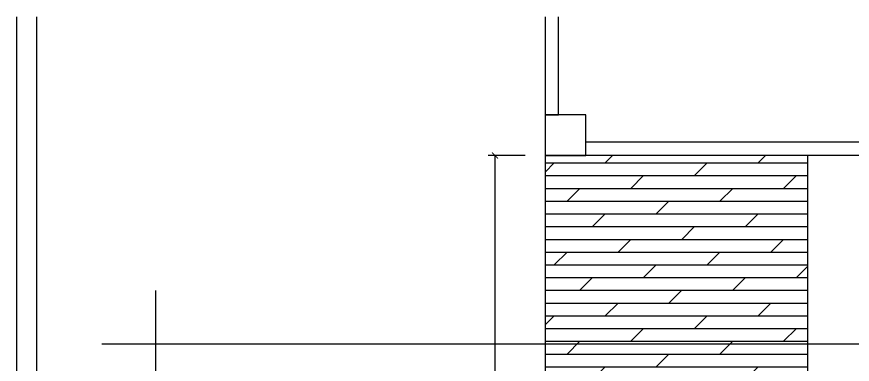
# Model space of a CAD drawing. Header units: millimetres. Extents: x 208943 to 287447, y 51026 to 80481.
# Drawn here: x 208943 to 221435, y 75285 to 80481 of the extents above; entities that cross this region are included whole.
import ezdxf
from ezdxf.enums import TextEntityAlignment as Align

# ---------------------------------------------------------------- set-up
doc = ezdxf.new("R2010")
doc.units = ezdxf.units.MM
doc.header["$LTSCALE"] = 100
doc.header["$PDMODE"] = 3
doc.layers.get('DEFPOINTS').update_dxf_attribs({"color": 248})
for name, color, linetype in [('07-DIM WAL', 5, 'Continuous'), ('2CONTINUOUS', 2, 'Continuous'), ('C-WIN', 4, 'Continuous'), ('E-HAT', 251, 'Continuous'), ('F-SYM', 7, 'Continuous'), ('FORM(YOURNAME)-11', 1, 'Continuous')]:
    doc.layers.add(name, color=color, linetype=linetype)
doc.styles.add('YOURNAME', font='HY울릉도M.TTF')
doc.dimstyles.new('YOURNAME-100', dxfattribs={"dimscale": 100, "dimtxt": 1.8, "dimasz": 0.9, "dimexe": 1, "dimexo": 3, "dimgap": 0.7, "dimtad": 1, "dimdec": 0, "dimzin": 0, "dimdsep": 46, "dimtxsty": 'YOURNAME', "dimblk": 'ARCHTICK', "dimcen": 0, "dimclrd": 1, "dimclre": 1, "dimclrt": 7, "dimadec": 0, "dimazin": 0, "dimtfac": 1, "dimtdec": 0, "dimtix": 1, "dimtmove": 2, "dimatfit": 3, "dimldrblk": 'ARCHTICK', "dimfxl": 0, "dimtolj": 1, "dimtzin": 0, "dimarcsym": 0})

# ---------------------------------------------------------------- blocks, each defined once
blk = doc.blocks.new('FORM-PLAN')
at = {"layer": 'DEFPOINTS', "color": 1}
blk.add_lwpolyline([(-72444, 58115), (-72444, 56115), (-74444, 56115)], dxfattribs=at)
at = {"layer": 'FORM(YOURNAME)-11', "color": 250}
blk.add_lwpolyline([(-72444, -3285), (11556, -3285), (11556, 56115), (-72444, 56115)], close=True, dxfattribs=at)
at = {"layer": 'FORM(YOURNAME)-11', "color": 3, "style": 'YOURNAME'}
for tag, height, p in [('1', 450, (9905, 18188)), ('2', 450, (9905, 17544)), ('3', 450, (9905, 16257)), ('4', 450, (9905, 14326)), ('5', 515, (9905, 12009)), ('6', 515, (9905, 9757)), ('7', 515, (9905, 7504)), ('8', 515, (9905, 5252)), ('9', 515, (9905, 2999)), ('10', 515, (5655, 811)), ('11', 515, (9905, 747)), ('12', 515, (5655, -1441)), ('13', 515, (9905, -1441))]:
    blk.add_attdef(tag, text='', height=height, dxfattribs=at).set_placement(p, align=Align.MIDDLE_RIGHT)
blk = doc.blocks.new('*U348')
at = {"layer": 'F-SYM', "xscale": 0.4000000000000001, "yscale": 0.4000000000000001, "zscale": 0.4000000000000001}
blk.add_blockref('FORM-PLAN', (239995, 53140), dxfattribs=at)
blk = doc.blocks.new('wjscpvudaus')
blk.add_line((220768, 71356), (220768, 78406))
at = {"layer": '2CONTINUOUS'}
for p, q in [((208943, 56606), (208943, 80481)), ((209243, 57956), (209243, 80481)), ((223833, 78606), (217453, 78606)), ((223833, 78406), (217453, 78406))]:
    blk.add_line(p, q, dxfattribs=at)
blk.add_lwpolyline([(216843, 79016), (216843, 78406), (217453, 78406), (217453, 79016)], close=True, dxfattribs=at)
at = {"layer": 'C-WIN'}
blk.add_lwpolyline([(216843, 80481), (216843, 79016), (217043, 79016), (217043, 80481)], dxfattribs=at)
blk = doc.blocks.new('_ArchTick')
at = {"color": 0, "linetype": 'ByBlock', "const_width": 0.15}
blk.add_lwpolyline([(-0.5, -0.5), (0.5, 0.5)], dxfattribs=at)
blk = doc.blocks.new('*D337')
at = {"layer": '07-DIM WAL', "color": 1, "lineweight": -2}
for p, q in [((216543, 78406), (215993, 78406)), ((216093, 78406), (216093, 69406)), ((216543, 69406), (215993, 69406))]:
    blk.add_line(p, q, dxfattribs=at)
at = {"layer": 'DEFPOINTS', "color": 0}
for p in [(216843, 78406), (216093, 69406), (216843, 69406)]:
    blk.add_point(p, dxfattribs=at)
at = {"layer": '07-DIM WAL', "color": 1, "lineweight": -2, "xscale": 90, "yscale": 90, "zscale": 90}
for p, rotation in [((216093, 78406), 90), ((216093, 69406), 270)]:
    blk.add_blockref('_ArchTick', p, dxfattribs=dict(at, rotation=rotation))
at = {"layer": '07-DIM WAL', "color": 7, "insert": (215929, 73906), "char_height": 180, "attachment_point": 5, "rotation": 90, "style": 'YOURNAME'}
blk.add_mtext('\\A1;9000', dxfattribs=at)

msp = doc.modelspace()

# ---------------------------------------------------------------- hatches: boundary and pattern name
at = {"layer": 'E-HAT'}
h = msp.add_hatch(dxfattribs=at)
h.set_pattern_fill('DOLMIT', color=256, scale=30)
h.paths.add_polyline_path([(220767.9, 78406.3), (216842.9, 78406.3), (216842.9, 69406.3), (220767.9, 69406.3)])

# ---------------------------------------------------------------- linework, layer by layer
msp.add_lwpolyline([(220767.9, 78406.3), (216842.9, 78406.3), (216842.9, 69406.3), (220767.9, 69406.3)], close=True)

# ---------------------------------------------------------------- block references
msp.add_blockref('*U348', (0, 0))
at = {"layer": '2CONTINUOUS'}
msp.add_blockref('wjscpvudaus', (0, 0), dxfattribs=at)

# ---------------------------------------------------------------- dimensions: what is measured, and where the dimension line sits
at = {"layer": '07-DIM WAL'}
dim = msp.add_linear_dim(base=(216092.9, 69406.3), p1=(216842.9, 78406.3), p2=(216842.9, 69406.3), angle=90, dimstyle='YOURNAME-100', dxfattribs=at)
dim.commit()
dim.dimension.update_dxf_attribs({"geometry": '*D337', "text_midpoint": (215929.2, 73906.3)})

doc.saveas('drawing.dxf')
